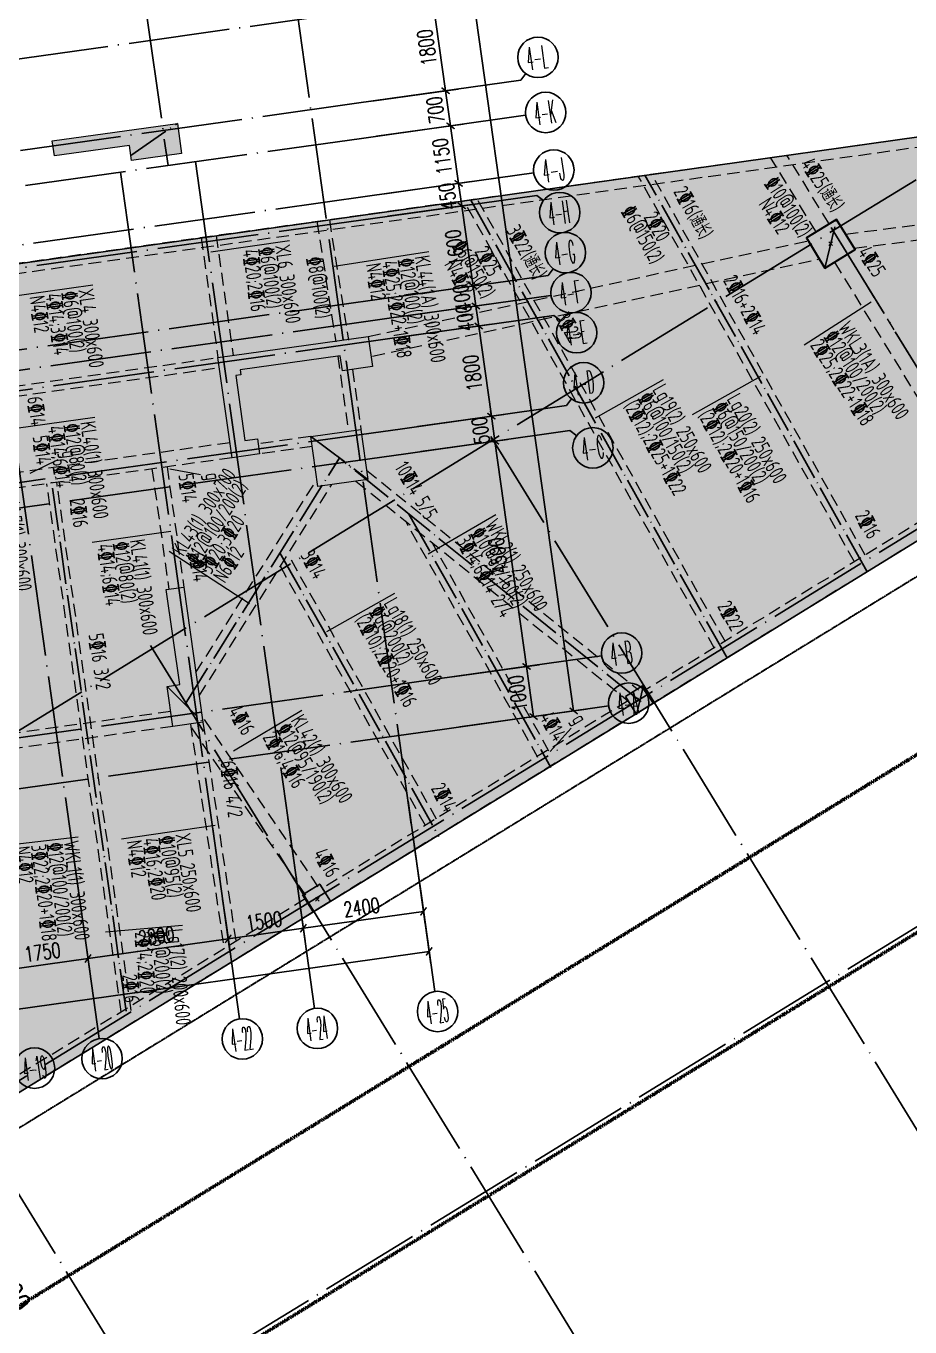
# Model space of a CAD drawing. Header units: millimetres. Extents: x 1089227 to 13101469, y 618865 to 10240562.
# Drawn here: x 3735382 to 3752863, y 4796179 to 4821915 of the extents above; entities that cross this region are included whole.
import ezdxf
from ezdxf.enums import TextEntityAlignment as Align

# ---------------------------------------------------------------- set-up
doc = ezdxf.new("R2010")
doc.units = ezdxf.units.MM
doc.header["$LTSCALE"] = 1000
doc.header["$PDMODE"] = 3
doc.header["$PDSIZE"] = 200
for name, pattern in [('A09-G-CTRL-用地红线+建筑退线_设计区$0$A02-G-MAIN-用地红线+退线_设计区$0$Redline1', [20, 10, -2, 2, -2, 2, -2]), ('A09-G-CTRL-用地红线+建筑退线_设计区$0$Controlline1', [12.8, 8, -1.6, 1.6, -1.6]), ('DOTE', [2.42, 2, -0.2, 0.02, -0.2]), ('GB_DASHDOT3', [1.0675, 0.84, -0.105, 0.0175, -0.105]), ('HIDDEN', [0.375, 0.25, -0.125])]:
    doc.linetypes.add(name, pattern=pattern)
doc.layers.get('0').update_dxf_attribs({"linetype": 'CONTINUOUS'})
doc.layers.get('Defpoints').update_dxf_attribs({"linetype": 'CONTINUOUS'})
for name, color, linetype, lineweight in [('A09-G-CTRL-用地红线+建筑退线_设计区$0$Z-REDL(用地红线)', 10, 'CONTINUOUS', 60), ('A09-G-CTRL-用地红线+建筑退线_设计区$0$Z-REDL-CTRL(建筑控制线)', 40, 'CONTINUOUS', 35), ('S-BEAM-DASH', 4, 'HIDDEN', 0), ('S-BEAM-SE-DASH', 3, 'HIDDEN', 0), ('S-COLU', 30, 'CONTINUOUS', 0), ('S-SLAB-HATCH', 73, 'CONTINUOUS', 0), ('S-WALL', 31, 'CONTINUOUS', 0), ('梁原位标注', 7, 'CONTINUOUS', 18), ('梁名称编号', 2, 'CONTINUOUS', 18), ('梁标注引线', 2, 'CONTINUOUS', 18), ('梁集中标注', 2, 'CONTINUOUS', 18)]:
    doc.layers.add(name, color=color, linetype=linetype, lineweight=lineweight)
for name, color, linetype in [('AXIS', 3, 'CONTINUOUS'), ('AXIS_TEXT', 7, 'CONTINUOUS'), ('C-H', 8, 'CONTINUOUS'), ('DOTE', 1, 'DOTE'), ('S-COLU-BEAM', 240, 'CONTINUOUS'), ('S-GRID-DE', 11, 'GB_DASHDOT3'), ('单形心', 4, 'CONTINUOUS'), ('辅助', 7, 'CONTINUOUS'), ('降板范围', 7, 'CONTINUOUS')]:
    doc.layers.add(name, color=color, linetype=linetype)
doc.styles.add('_TCH_AXIS', font='COMPLEX', dxfattribs={"bigfont": 'AllInOneBig.shx'})
doc.styles.add('_TCH_DIM_T3', font='SIMPLEX', dxfattribs={"width": 0.705882, "bigfont": 'AllInOneBig.shx'})
doc.styles.add('COMPLEX', font='COMPLEX', dxfattribs={"bigfont": 'AllInOneBig.shx'})
doc.styles.add('Style 1', font='yjkeng.shx', dxfattribs={"width": 0.7, "height": 300, "bigfont": 'yjkchn.shx'})
doc.dimstyles.new('_TCH_ARCH&&150', dxfattribs={"dimtxt": 446.25, "dimasz": 150, "dimexe": 375, "dimexo": 450, "dimgap": 189.375, "dimtad": 1, "dimdec": 0, "dimzin": 0, "dimdsep": 46, "dimtxsty": '_TCH_DIM_T3', "dimblk": 'ARCHTICK', "dimcen": 0.09, "dimclrt": 7, "dimazin": 2, "dimtfac": 1, "dimtdec": 0, "dimtix": 1, "dimtmove": 2, "dimatfit": 3, "dimfxl": 0, "dimtolj": 1, "dimtzin": 0, "dimarcsym": 0})
doc.dimstyles.new('_TCH_ARCH-100', dxfattribs={"dimscale": 100, "dimtxt": 2.975, "dimasz": 1, "dimexe": 2.5, "dimexo": 3, "dimgap": 1, "dimtad": 1, "dimdec": 0, "dimzin": 0, "dimdsep": 46, "dimtxsty": '_TCH_DIM_T3', "dimblk": 'ARCHTICK', "dimcen": 0.09, "dimclrt": 7, "dimazin": 2, "dimtfac": 1, "dimtdec": 0, "dimtix": 1, "dimtmove": 2, "dimatfit": 3, "dimfxl": 0, "dimtolj": 1, "dimtzin": 0, "dimarcsym": 0})

# ---------------------------------------------------------------- blocks, each defined once
blk = doc.blocks.new('0323最综用地红线')
at = {"layer": 'A09-G-CTRL-用地红线+建筑退线_设计区$0$Z-REDL(用地红线)', "color": 1, "linetype": 'A09-G-CTRL-用地红线+建筑退线_设计区$0$A02-G-MAIN-用地红线+退线_设计区$0$Redline1', "ltscale": 0.0005}
for points in [[(8229113, 3545554), (8225142, 3543308), (8218714, 3539520), (8216843, 3538379), (8196798, 3526063), (8183461, 3517876), (8169550, 3509328)], [(8227645, 3548171), (8223641, 3545906), (8217172, 3542094), (8215277, 3540938), (8195227, 3528619), (8181891, 3520433), (8167979, 3511884), (8158561, 3506101)]]:
    blk.add_lwpolyline(points, dxfattribs=at)
at = {"layer": 'A09-G-CTRL-用地红线+建筑退线_设计区$0$Z-REDL-CTRL(建筑控制线)', "linetype": 'A09-G-CTRL-用地红线+建筑退线_设计区$0$Controlline1', "ltscale": 0.0005, "flags": 128}
blk.add_lwpolyline([(8299567, 3686108), (8326626, 3675265), (8336400, 3687495), (8338983, 3690878), (8341712, 3688883), (8341724, 3688834), (8348492, 3681996), (8336495, 3657264), (8335815, 3655857), (8334921, 3653765), (8334408, 3652495), (8333554, 3650188), (8332762, 3647815), (8332296, 3646270), (8331866, 3644682), (8331460, 3643007), (8331063, 3641145), (8330737, 3639422), (8330293, 3636480), (8330017, 3634043), (8329761, 3630317), (8329732, 3627942), (8329763, 3625708), (8329928, 3622644), (8330113, 3620704), (8330325, 3618642), (8330653, 3615645), (8331572, 3606971), (8333151, 3600656), (8334420, 3595620), (8335099, 3592902), (8332162, 3588340), (8329462, 3587873), (8325135, 3587049), (8322510, 3586515), (8319525, 3585891), (8317926, 3585544), (8316578, 3585249), (8315535, 3585011), (8313300, 3584499), (8310791, 3583894), (8309251, 3583537), (8305740, 3582637), (8303918, 3582156), (8302104, 3581668), (8299703, 3581012), (8297227, 3580315), (8295056, 3579682), (8292998, 3579074), (8290643, 3578358), (8288572, 3577710), (8287591, 3577398), (8286161, 3576940), (8284503, 3576401), (8282624, 3575767), (8281086, 3575247), (8278146, 3574222), (8273894, 3572680), (8272471, 3572149), (8271089, 3571640), (8267888, 3570407), (8264331, 3569000), (8260702, 3567515), (8258549, 3566609), (8254947, 3565066), (8252185, 3563832), (8250834, 3563232), (8249176, 3562470), (8247994, 3561930), (8245505, 3560754), (8242980, 3559544), (8239801, 3558013), (8237959, 3557076), (8235838, 3555996), (8233384, 3554698), (8228450, 3552051), (8226178, 3550787), (8222141, 3548504), (8215629, 3544667), (8213710, 3543497), (8193657, 3531175), (8180322, 3522990), (8166408, 3514440), (8156991, 3508658), (8151138, 3505062), (8142685, 3507267), (8121171, 3545747), (8120724, 3546549), (8120233, 3547383), (8119272, 3548967), (8118108, 3550752), (8117067, 3552244), (8115806, 3553970), (8115672, 3554140), (8146431, 3575790), (8162146, 3587599), (8162295, 3588125), (8199863, 3615253), (8204215, 3618404), (8231584, 3638167), (8260590, 3655826), (8295376, 3680010)], close=True, dxfattribs=at)
blk = doc.blocks.new('_AXISO')
blk.add_circle((0, 0), 0.5)
at = {"layer": 'AXIS_TEXT', "style": 'COMPLEX', "width": 1.041667}
blk.add_attdef('A', text='', height=0.56, dxfattribs=at).set_placement((-0.25, -0.28), (0.25, -0.28), align=Align.FIT)
blk = doc.blocks.new('_ArchTick')
at = {"color": 0, "linetype": 'ByBlock', "const_width": 0.3}
blk.add_lwpolyline([(-0.71, -0.71), (0.71, 0.71)], dxfattribs=at)
blk = doc.blocks.new('*D28')
at = {"layer": 'AXIS', "color": 0, "lineweight": -2, "transparency": 16777216}
for p, q in [((0, -2314), (0, -5564)), ((31150, -2314), (31150, -5564)), ((0, -5314), (31150, -5314))]:
    blk.add_line(p, q, dxfattribs=at)
at = {"layer": 'Defpoints', "color": 0, "transparency": 16777216}
for p in [(0, -2014), (31150, -2014), (31150, -5314)]:
    blk.add_point(p, dxfattribs=at)
at = {"layer": 'AXIS', "color": 0, "linetype": 'ByBlock', "lineweight": -2, "transparency": 16777216, "xscale": 100, "yscale": 100, "zscale": 100, "rotation": 180}
blk.add_blockref('_ArchTick', (0, -5314), dxfattribs=at)
at = {"layer": 'AXIS', "color": 0, "linetype": 'ByBlock', "lineweight": -2, "transparency": 16777216, "xscale": 100, "yscale": 100, "zscale": 100}
blk.add_blockref('_ArchTick', (31150, -5314), dxfattribs=at)
at = {"layer": 'AXIS', "color": 7, "transparency": 16777216, "insert": (15575, -5065), "char_height": 297.5, "attachment_point": 5, "style": '_TCH_DIM_T3'}
blk.add_mtext('\\A1;31150', dxfattribs=at)
blk = doc.blocks.new('*D41')
at = {"layer": 'AXIS', "color": 0, "lineweight": -2, "transparency": 16777216}
for p, q in [((22700, -2314), (22700, -4764)), ((24450, -2314), (24450, -4764)), ((22700, -4514), (24450, -4514))]:
    blk.add_line(p, q, dxfattribs=at)
at = {"layer": 'Defpoints', "color": 0, "transparency": 16777216}
for p in [(22700, -2014), (24450, -2014), (24450, -4514)]:
    blk.add_point(p, dxfattribs=at)
at = {"layer": 'AXIS', "color": 0, "linetype": 'ByBlock', "lineweight": -2, "transparency": 16777216, "xscale": 100, "yscale": 100, "zscale": 100, "rotation": 180}
blk.add_blockref('_ArchTick', (22700, -4514), dxfattribs=at)
at = {"layer": 'AXIS', "color": 0, "linetype": 'ByBlock', "lineweight": -2, "transparency": 16777216, "xscale": 100, "yscale": 100, "zscale": 100}
blk.add_blockref('_ArchTick', (24450, -4514), dxfattribs=at)
at = {"layer": 'AXIS', "color": 7, "transparency": 16777216, "insert": (23575, -4265), "char_height": 297.5, "attachment_point": 5, "style": '_TCH_DIM_T3'}
blk.add_mtext('\\A1;1750', dxfattribs=at)
blk = doc.blocks.new('*D42')
at = {"layer": 'AXIS', "color": 0, "lineweight": -2, "transparency": 16777216}
for p, q in [((24450, -2314), (24450, -4764)), ((27250, -2314), (27250, -4764)), ((24450, -4514), (27250, -4514))]:
    blk.add_line(p, q, dxfattribs=at)
at = {"layer": 'Defpoints', "color": 0, "transparency": 16777216}
for p in [(24450, -2014), (27250, -2014), (27250, -4514)]:
    blk.add_point(p, dxfattribs=at)
at = {"layer": 'AXIS', "color": 0, "linetype": 'ByBlock', "lineweight": -2, "transparency": 16777216, "xscale": 100, "yscale": 100, "zscale": 100, "rotation": 180}
blk.add_blockref('_ArchTick', (24450, -4514), dxfattribs=at)
at = {"layer": 'AXIS', "color": 0, "linetype": 'ByBlock', "lineweight": -2, "transparency": 16777216, "xscale": 100, "yscale": 100, "zscale": 100}
blk.add_blockref('_ArchTick', (27250, -4514), dxfattribs=at)
at = {"layer": 'AXIS', "color": 7, "transparency": 16777216, "insert": (25850, -4265), "char_height": 297.5, "attachment_point": 5, "style": '_TCH_DIM_T3'}
blk.add_mtext('\\A1;2800', dxfattribs=at)
blk = doc.blocks.new('*D43')
at = {"layer": 'AXIS', "color": 0, "lineweight": -2, "transparency": 16777216}
for p, q in [((27250, -2314), (27250, -4764)), ((28750, -2314), (28750, -4764)), ((27250, -4514), (28750, -4514))]:
    blk.add_line(p, q, dxfattribs=at)
at = {"layer": 'Defpoints', "color": 0, "transparency": 16777216}
for p in [(27250, -2014), (28750, -2014), (28750, -4514)]:
    blk.add_point(p, dxfattribs=at)
at = {"layer": 'AXIS', "color": 0, "linetype": 'ByBlock', "lineweight": -2, "transparency": 16777216, "xscale": 100, "yscale": 100, "zscale": 100, "rotation": 180}
blk.add_blockref('_ArchTick', (27250, -4514), dxfattribs=at)
at = {"layer": 'AXIS', "color": 0, "linetype": 'ByBlock', "lineweight": -2, "transparency": 16777216, "xscale": 100, "yscale": 100, "zscale": 100}
blk.add_blockref('_ArchTick', (28750, -4514), dxfattribs=at)
at = {"layer": 'AXIS', "color": 7, "transparency": 16777216, "insert": (28000, -4265), "char_height": 297.5, "attachment_point": 5, "style": '_TCH_DIM_T3'}
blk.add_mtext('\\A1;1500', dxfattribs=at)
blk = doc.blocks.new('*D44')
at = {"layer": 'AXIS', "color": 0, "lineweight": -2, "transparency": 16777216}
for p, q in [((28750, -2314), (28750, -4764)), ((31150, -2314), (31150, -4764)), ((28750, -4514), (31150, -4514))]:
    blk.add_line(p, q, dxfattribs=at)
at = {"layer": 'Defpoints', "color": 0, "transparency": 16777216}
for p in [(28750, -2014), (31150, -2014), (31150, -4514)]:
    blk.add_point(p, dxfattribs=at)
at = {"layer": 'AXIS', "color": 0, "linetype": 'ByBlock', "lineweight": -2, "transparency": 16777216, "xscale": 100, "yscale": 100, "zscale": 100, "rotation": 180}
blk.add_blockref('_ArchTick', (28750, -4514), dxfattribs=at)
at = {"layer": 'AXIS', "color": 0, "linetype": 'ByBlock', "lineweight": -2, "transparency": 16777216, "xscale": 100, "yscale": 100, "zscale": 100}
blk.add_blockref('_ArchTick', (31150, -4514), dxfattribs=at)
at = {"layer": 'AXIS', "color": 7, "transparency": 16777216, "insert": (29950, -4265), "char_height": 297.5, "attachment_point": 5, "style": '_TCH_DIM_T3'}
blk.add_mtext('\\A1;2400', dxfattribs=at)
blk = doc.blocks.new('*D69')
at = {"layer": 'AXIS', "color": 0, "lineweight": -2, "transparency": 16777216}
for p, q in [((32366, 35500), (34892, 35500)), ((34642, -1000), (34642, 35500)), ((32366, -1000), (34892, -1000))]:
    blk.add_line(p, q, dxfattribs=at)
at = {"layer": 'Defpoints', "color": 0, "transparency": 16777216}
for p in [(32066, 35500), (34642, 35500), (32066, -1000)]:
    blk.add_point(p, dxfattribs=at)
at = {"layer": 'AXIS', "color": 0, "linetype": 'ByBlock', "lineweight": -2, "transparency": 16777216, "xscale": 100, "yscale": 100, "zscale": 100}
for p, rotation in [((34642, 35500), 90), ((34642, -1000), 270)]:
    blk.add_blockref('_ArchTick', p, dxfattribs=dict(at, rotation=rotation))
at = {"layer": 'AXIS', "color": 7, "transparency": 16777216, "insert": (34393, 17250), "char_height": 297.5, "attachment_point": 5, "rotation": 90, "style": '_TCH_DIM_T3'}
blk.add_mtext('\\A1;36500', dxfattribs=at)
blk = doc.blocks.new('*D70')
at = {"layer": 'AXIS', "color": 0, "lineweight": -2, "transparency": 16777216}
for p, q in [((32366, 0), (34092, 0)), ((33842, -1000), (33842, 0)), ((32366, -1000), (34092, -1000))]:
    blk.add_line(p, q, dxfattribs=at)
at = {"layer": 'Defpoints', "color": 0, "transparency": 16777216}
for p in [(32066, 0), (33842, 0), (32066, -1000)]:
    blk.add_point(p, dxfattribs=at)
at = {"layer": 'AXIS', "color": 0, "linetype": 'ByBlock', "lineweight": -2, "transparency": 16777216, "xscale": 100, "yscale": 100, "zscale": 100}
for p, rotation in [((33842, 0), 90), ((33842, -1000), 270)]:
    blk.add_blockref('_ArchTick', p, dxfattribs=dict(at, rotation=rotation))
at = {"layer": 'AXIS', "color": 7, "transparency": 16777216, "insert": (33593, -500), "char_height": 297.5, "attachment_point": 5, "rotation": 90, "style": '_TCH_DIM_T3'}
blk.add_mtext('\\A1;1000', dxfattribs=at)
blk = doc.blocks.new('*D71')
at = {"layer": 'AXIS', "color": 0, "lineweight": -2, "transparency": 16777216}
for p, q in [((32366, 4500), (34092, 4500)), ((33842, 0), (33842, 4500)), ((32366, 0), (34092, 0))]:
    blk.add_line(p, q, dxfattribs=at)
at = {"layer": 'Defpoints', "color": 0, "transparency": 16777216}
for p in [(32066, 4500), (33842, 4500), (32066, 0)]:
    blk.add_point(p, dxfattribs=at)
at = {"layer": 'AXIS', "color": 0, "linetype": 'ByBlock', "lineweight": -2, "transparency": 16777216, "xscale": 100, "yscale": 100, "zscale": 100}
for p, rotation in [((33842, 4500), 90), ((33842, 0), 270)]:
    blk.add_blockref('_ArchTick', p, dxfattribs=dict(at, rotation=rotation))
at = {"layer": 'AXIS', "color": 7, "transparency": 16777216, "insert": (33593, 2250), "char_height": 297.5, "attachment_point": 5, "rotation": 90, "style": '_TCH_DIM_T3'}
blk.add_mtext('\\A1;4500', dxfattribs=at)
blk = doc.blocks.new('*D72')
at = {"layer": 'AXIS', "color": 0, "lineweight": -2, "transparency": 16777216}
for p, q in [((32366, 5000), (34092, 5000)), ((33842, 5000), (33842, 5100)), ((33842, 4500), (33842, 5000)), ((32366, 4500), (34092, 4500)), ((33842, 4500), (33842, 4400))]:
    blk.add_line(p, q, dxfattribs=at)
at = {"layer": 'Defpoints', "color": 0, "transparency": 16777216}
for p in [(32066, 5000), (33842, 5000), (32066, 4500)]:
    blk.add_point(p, dxfattribs=at)
at = {"layer": 'AXIS', "color": 0, "linetype": 'ByBlock', "lineweight": -2, "transparency": 16777216, "xscale": 100, "yscale": 100, "zscale": 100}
for p, rotation in [((33842, 5000), 270), ((33842, 4500), 90)]:
    blk.add_blockref('_ArchTick', p, dxfattribs=dict(at, rotation=rotation))
at = {"layer": 'AXIS', "color": 7, "transparency": 16777216, "insert": (33593, 4750), "char_height": 297.5, "attachment_point": 5, "rotation": 90, "style": '_TCH_DIM_T3'}
blk.add_mtext('\\A1;500', dxfattribs=at)
blk = doc.blocks.new('*D73')
at = {"layer": 'AXIS', "color": 0, "lineweight": -2, "transparency": 16777216}
for p, q in [((32366, 6800), (34092, 6800)), ((33842, 5000), (33842, 6800)), ((32366, 5000), (34092, 5000))]:
    blk.add_line(p, q, dxfattribs=at)
at = {"layer": 'Defpoints', "color": 0, "transparency": 16777216}
for p in [(32066, 6800), (33842, 6800), (32066, 5000)]:
    blk.add_point(p, dxfattribs=at)
at = {"layer": 'AXIS', "color": 0, "linetype": 'ByBlock', "lineweight": -2, "transparency": 16777216, "xscale": 100, "yscale": 100, "zscale": 100}
for p, rotation in [((33842, 6800), 90), ((33842, 5000), 270)]:
    blk.add_blockref('_ArchTick', p, dxfattribs=dict(at, rotation=rotation))
at = {"layer": 'AXIS', "color": 7, "transparency": 16777216, "insert": (33593, 5900), "char_height": 297.5, "attachment_point": 5, "rotation": 90, "style": '_TCH_DIM_T3'}
blk.add_mtext('\\A1;1800', dxfattribs=at)
blk = doc.blocks.new('*D74')
at = {"layer": 'AXIS', "color": 0, "lineweight": -2, "transparency": 16777216}
for p, q in [((33842, 7200), (33842, 7300)), ((32366, 7200), (34092, 7200)), ((33842, 6800), (33842, 7200)), ((32366, 6800), (34092, 6800)), ((33842, 6800), (33842, 6700))]:
    blk.add_line(p, q, dxfattribs=at)
at = {"layer": 'Defpoints', "color": 0, "transparency": 16777216}
for p in [(32066, 7200), (33842, 7200), (32066, 6800)]:
    blk.add_point(p, dxfattribs=at)
at = {"layer": 'AXIS', "color": 0, "linetype": 'ByBlock', "lineweight": -2, "transparency": 16777216, "xscale": 100, "yscale": 100, "zscale": 100}
for p, rotation in [((33842, 7200), 270), ((33842, 6800), 90)]:
    blk.add_blockref('_ArchTick', p, dxfattribs=dict(at, rotation=rotation))
at = {"layer": 'AXIS', "color": 7, "transparency": 16777216, "insert": (33593, 7000), "char_height": 297.5, "attachment_point": 5, "rotation": 90, "style": '_TCH_DIM_T3'}
blk.add_mtext('\\A1;400', dxfattribs=at)
blk = doc.blocks.new('*D75')
at = {"layer": 'AXIS', "color": 0, "lineweight": -2, "transparency": 16777216}
for p, q in [((32366, 7600), (34092, 7600)), ((33842, 7600), (33842, 7700)), ((33842, 7200), (33842, 7600)), ((32366, 7200), (34092, 7200)), ((33842, 7200), (33842, 7100))]:
    blk.add_line(p, q, dxfattribs=at)
at = {"layer": 'Defpoints', "color": 0, "transparency": 16777216}
for p in [(32066, 7600), (33842, 7600), (32066, 7200)]:
    blk.add_point(p, dxfattribs=at)
at = {"layer": 'AXIS', "color": 0, "linetype": 'ByBlock', "lineweight": -2, "transparency": 16777216, "xscale": 100, "yscale": 100, "zscale": 100}
for p, rotation in [((33842, 7600), 270), ((33842, 7200), 90)]:
    blk.add_blockref('_ArchTick', p, dxfattribs=dict(at, rotation=rotation))
at = {"layer": 'AXIS', "color": 7, "transparency": 16777216, "insert": (33593, 7400), "char_height": 297.5, "attachment_point": 5, "rotation": 90, "style": '_TCH_DIM_T3'}
blk.add_mtext('\\A1;400', dxfattribs=at)
blk = doc.blocks.new('*D76')
at = {"layer": 'AXIS', "color": 0, "lineweight": -2, "transparency": 16777216}
for p, q in [((32366, 9200), (34092, 9200)), ((33842, 7600), (33842, 9200)), ((32366, 7600), (34092, 7600))]:
    blk.add_line(p, q, dxfattribs=at)
at = {"layer": 'Defpoints', "color": 0, "transparency": 16777216}
for p in [(32066, 9200), (33842, 9200), (32066, 7600)]:
    blk.add_point(p, dxfattribs=at)
at = {"layer": 'AXIS', "color": 0, "linetype": 'ByBlock', "lineweight": -2, "transparency": 16777216, "xscale": 100, "yscale": 100, "zscale": 100}
for p, rotation in [((33842, 9200), 90), ((33842, 7600), 270)]:
    blk.add_blockref('_ArchTick', p, dxfattribs=dict(at, rotation=rotation))
at = {"layer": 'AXIS', "color": 7, "transparency": 16777216, "insert": (33593, 8400), "char_height": 297.5, "attachment_point": 5, "rotation": 90, "style": '_TCH_DIM_T3'}
blk.add_mtext('\\A1;1600', dxfattribs=at)
blk = doc.blocks.new('*D77')
at = {"layer": 'AXIS', "color": 0, "lineweight": -2, "transparency": 16777216}
for p, q in [((32366, 9650), (34092, 9650)), ((33842, 9650), (33842, 9750)), ((33842, 9200), (33842, 9650)), ((32366, 9200), (34092, 9200)), ((33842, 9200), (33842, 9100))]:
    blk.add_line(p, q, dxfattribs=at)
at = {"layer": 'Defpoints', "color": 0, "transparency": 16777216}
for p in [(32066, 9650), (33842, 9650), (32066, 9200)]:
    blk.add_point(p, dxfattribs=at)
at = {"layer": 'AXIS', "color": 0, "linetype": 'ByBlock', "lineweight": -2, "transparency": 16777216, "xscale": 100, "yscale": 100, "zscale": 100}
for p, rotation in [((33842, 9650), 270), ((33842, 9200), 90)]:
    blk.add_blockref('_ArchTick', p, dxfattribs=dict(at, rotation=rotation))
at = {"layer": 'AXIS', "color": 7, "transparency": 16777216, "insert": (33593, 9425), "char_height": 297.5, "attachment_point": 5, "rotation": 90, "style": '_TCH_DIM_T3'}
blk.add_mtext('\\A1;450', dxfattribs=at)
blk = doc.blocks.new('*D78')
at = {"layer": 'AXIS', "color": 0, "lineweight": -2, "transparency": 16777216}
for p, q in [((32366, 10800), (34092, 10800)), ((33842, 9650), (33842, 10800)), ((32366, 9650), (34092, 9650))]:
    blk.add_line(p, q, dxfattribs=at)
at = {"layer": 'Defpoints', "color": 0, "transparency": 16777216}
for p in [(32066, 10800), (33842, 10800), (32066, 9650)]:
    blk.add_point(p, dxfattribs=at)
at = {"layer": 'AXIS', "color": 0, "linetype": 'ByBlock', "lineweight": -2, "transparency": 16777216, "xscale": 100, "yscale": 100, "zscale": 100}
for p, rotation in [((33842, 10800), 90), ((33842, 9650), 270)]:
    blk.add_blockref('_ArchTick', p, dxfattribs=dict(at, rotation=rotation))
at = {"layer": 'AXIS', "color": 7, "transparency": 16777216, "insert": (33593, 10225), "char_height": 297.5, "attachment_point": 5, "rotation": 90, "style": '_TCH_DIM_T3'}
blk.add_mtext('\\A1;1150', dxfattribs=at)
blk = doc.blocks.new('*D79')
at = {"layer": 'AXIS', "color": 0, "lineweight": -2, "transparency": 16777216}
for p, q in [((33842, 11500), (33842, 11600)), ((32366, 11500), (34092, 11500)), ((33842, 10800), (33842, 11500)), ((32366, 10800), (34092, 10800)), ((33842, 10800), (33842, 10700))]:
    blk.add_line(p, q, dxfattribs=at)
at = {"layer": 'Defpoints', "color": 0, "transparency": 16777216}
for p in [(32066, 11500), (33842, 11500), (32066, 10800)]:
    blk.add_point(p, dxfattribs=at)
at = {"layer": 'AXIS', "color": 0, "linetype": 'ByBlock', "lineweight": -2, "transparency": 16777216, "xscale": 100, "yscale": 100, "zscale": 100}
for p, rotation in [((33842, 11500), 270), ((33842, 10800), 90)]:
    blk.add_blockref('_ArchTick', p, dxfattribs=dict(at, rotation=rotation))
at = {"layer": 'AXIS', "color": 7, "transparency": 16777216, "insert": (33593, 11150), "char_height": 297.5, "attachment_point": 5, "rotation": 90, "style": '_TCH_DIM_T3'}
blk.add_mtext('\\A1;700', dxfattribs=at)
blk = doc.blocks.new('*D80')
at = {"layer": 'AXIS', "color": 0, "lineweight": -2, "transparency": 16777216}
for p, q in [((32366, 13300), (34092, 13300)), ((33842, 11500), (33842, 13300)), ((32366, 11500), (34092, 11500))]:
    blk.add_line(p, q, dxfattribs=at)
at = {"layer": 'Defpoints', "color": 0, "transparency": 16777216}
for p in [(32066, 13300), (33842, 13300), (32066, 11500)]:
    blk.add_point(p, dxfattribs=at)
at = {"layer": 'AXIS', "color": 0, "linetype": 'ByBlock', "lineweight": -2, "transparency": 16777216, "xscale": 100, "yscale": 100, "zscale": 100}
for p, rotation in [((33842, 13300), 90), ((33842, 11500), 270)]:
    blk.add_blockref('_ArchTick', p, dxfattribs=dict(at, rotation=rotation))
at = {"layer": 'AXIS', "color": 7, "transparency": 16777216, "insert": (33593, 12400), "char_height": 297.5, "attachment_point": 5, "rotation": 90, "style": '_TCH_DIM_T3'}
blk.add_mtext('\\A1;1800', dxfattribs=at)
blk = doc.blocks.new('*D450')
at = {"layer": 'AXIS', "color": 0, "lineweight": -2, "transparency": 16777216}
for p, q in [((-173409, -19984), (-175525, -21284)), ((-175206, -21087), (-165000, -37704)), ((-163203, -36600), (-165320, -37900))]:
    blk.add_line(p, q, dxfattribs=at)
at = {"layer": 'Defpoints', "color": 0, "transparency": 16777216}
for p in [(-173025, -19748), (-162820, -36364), (-165000, -37704)]:
    blk.add_point(p, dxfattribs=at)
at = {"layer": 'AXIS', "color": 0, "lineweight": -2, "transparency": 16777216, "xscale": 150, "yscale": 150, "zscale": 150}
for p, rotation in [((-175206, -21087), 121.5582110074274), ((-165000, -37704), 301.5582110074274)]:
    blk.add_blockref('_ArchTick', p, dxfattribs=dict(at, rotation=rotation))
at = {"layer": 'AXIS', "color": 7, "transparency": 16777216, "insert": (-169751, -29180), "char_height": 446.2, "attachment_point": 5, "rotation": 301.5582, "style": '_TCH_DIM_T3'}
blk.add_mtext('\\A1;19500', dxfattribs=at)
blk = doc.blocks.new('*D452')
at = {"layer": 'AXIS', "color": 0, "lineweight": -2, "transparency": 16777216}
for p, q in [((-170321, -25011), (-171574, -25781)), ((-171255, -25585), (-167748, -31294)), ((-166814, -30720), (-168068, -31490))]:
    blk.add_line(p, q, dxfattribs=at)
at = {"layer": 'Defpoints', "color": 0, "transparency": 16777216}
for p in [(-169937, -24776), (-166431, -30485), (-167748, -31294)]:
    blk.add_point(p, dxfattribs=at)
at = {"layer": 'AXIS', "color": 0, "lineweight": -2, "transparency": 16777216, "xscale": 150, "yscale": 150, "zscale": 150}
for p, rotation in [((-171255, -25585), 121.5582110074262), ((-167748, -31294), 301.5582110074262)]:
    blk.add_blockref('_ArchTick', p, dxfattribs=dict(at, rotation=rotation))
at = {"layer": 'AXIS', "color": 7, "transparency": 16777216, "insert": (-169150, -28223), "char_height": 446.2, "attachment_point": 5, "rotation": 301.5582, "style": '_TCH_DIM_T3'}
blk.add_mtext('\\A1;6700', dxfattribs=at)
blk = doc.blocks.new('QZ-TL-0808')
at = {"layer": 'C-H'}
for points in [[(-128342, -101334), (-125866, -100986), (-125783, -101580), (-126773, -101719), (-126815, -101422), (-128300, -101631)], [(-124283, -107226), (-124241, -107523), (-124786, -107600), (-125064, -105619), (-122093, -105202), (-122010, -105796), (-122604, -105880), (-122646, -105582), (-124626, -105861), (-124612, -105960), (-124711, -105974), (-124530, -107261)], [(-123229, -107179), (-122239, -107040), (-122100, -108030), (-123090, -108169)], [(-125957, -112915), (-126069, -112123), (-125821, -112088), (-126086, -110206), (-125739, -110158), (-125363, -112831)]]:
    blk.add_hatch(color=256, dxfattribs=at).paths.add_polyline_path(points)
at = {"layer": 'S-WALL'}
for points in [[(-128342, -101334), (-125866, -100986), (-125783, -101580), (-126773, -101719), (-126815, -101422), (-128300, -101631), (-128342, -101334)], [(-124283, -107226), (-124241, -107523), (-124786, -107600), (-125064, -105619), (-122093, -105202), (-122010, -105796), (-122604, -105880), (-122646, -105582), (-124626, -105861), (-124612, -105960), (-124711, -105974), (-124530, -107261), (-124283, -107226)], [(-125957, -112915), (-126069, -112123), (-125821, -112088), (-126086, -110206), (-125739, -110158), (-125363, -112831), (-125957, -112915), (-126069, -112123)]]:
    blk.add_lwpolyline(points, dxfattribs=at)
blk.add_lwpolyline([(-123229, -107179), (-122239, -107040), (-122100, -108030), (-123090, -108169)], close=True, dxfattribs=at)
blk = doc.blocks.new('BANWANG_XINGXIN')
at = {"color": 0}
for points in [[(0.71, 0.71), (-0.71, -0.71)], [(-0.71, 0.71), (0.71, -0.71)]]:
    blk.add_lwpolyline(points, dxfattribs=at)
blk = doc.blocks.new('1F柱网-0808')
at = {"layer": 'S-COLU', "lineweight": 35}
blk.add_lwpolyline([(31819, 44609), (32415, 44975), (32049, 45571), (31452, 45205)], close=True, dxfattribs=at)
at = {"layer": 'S-COLU-BEAM'}
for points in [[(27873, 36134), (28214, 36344), (28423, 36003), (28083, 35793)], [(21489, 32213), (21830, 32423), (22040, 32082), (21699, 31873)]]:
    blk.add_lwpolyline(points, close=True, dxfattribs=at)
blk.add_blockref('QZ-TL-0808', (144880, 148457))
at = {"layer": '单形心', "xscale": 50, "yscale": 50, "zscale": 50}
for p in [(31934, 45090), (28148, 36069), (21782, 32119)]:
    blk.add_blockref('BANWANG_XINGXIN', p, dxfattribs=at)
blk = doc.blocks.new('2FJGBZ')
at = {"layer": 'S-SLAB-HATCH'}
h = blk.add_hatch(dxfattribs=at)
h.set_pattern_fill('GRASS', color=256, scale=150, angle=8)
h.set_pattern_definition([(98.0000004, (-5457252.86, 1932872.46), (-338.085388, 254.76561), [79.374198, -519.303045]), (53, (-5457252.86, 1932872.46), (-338.08562, 254.765784), [79.374198, -343.954845]), (143, (-5457252.86, 1932872.46), (-254.765784, -338.08562), [79.374198, -343.954845])])
h.paths.add_polyline_path([(15281, 27932), (15106, 27833), (14089, 29483), (14429, 29693), (14220, 30033), (14048, 29928), (12238, 32885), (11986, 34618), (14806, 35014), (14841, 34766), (15435, 34850), (15296, 35840), (15049, 35805), (14784, 37687), (14735, 37680), (14568, 38869), (14054, 42532), (15292, 42707), (15389, 42014), (15786, 42070), (15647, 43059), (14013, 42830), (13886, 43721), (13985, 43736), (13891, 44416), (37277, 47715), (40077, 43161), (34920, 39994), (28083, 35793), (15579, 28114)])
at = {"layer": 'S-BEAM-DASH'}
for p, q in [((13888, 44428), (37248, 47710)), ((13916, 44230), (37082, 47484)), ((31902, 45481), (31066, 46842)), ((31646, 45324), (30742, 46796)), ((32228, 45280), (37953, 46029)), ((22018, 45570), (22394, 43185)), ((32400, 45000), (38022, 45735)), ((21770, 45535), (22147, 43146)), ((19483, 45214), (19816, 42837)), ((19780, 45255), (20114, 42879)), ((22787, 43254), (31487, 45149)), ((22873, 42863), (31708, 44788)), ((34757, 40833), (32268, 44885)), ((34501, 40676), (32012, 44728)), ((15757, 42267), (19817, 42837)), ((22186, 42866), (22395, 41382)), ((15785, 42069), (19845, 42639)), ((22475, 42605), (22642, 41417)), ((21652, 41278), (20563, 41125)), ((20054, 41154), (14359, 40354)), ((21680, 41080), (20591, 40927)), ((20095, 40857), (9054, 39305)), ((18808, 40676), (19142, 38299)), ((18511, 40634), (18845, 38258)), ((19380, 36605), (21773, 40426)), ((22755, 40610), (28131, 36265)), ((17900, 29892), (16431, 40342)), ((18098, 29920), (16629, 40370)), ((19446, 36146), (22065, 40327)), ((22544, 40394), (27930, 36042)), ((34763, 40250), (28266, 36259)), ((34920, 39994), (28423, 36003)), ((27926, 36049), (21883, 32338)), ((18882, 35839), (15267, 35331)), ((28083, 35793), (22040, 32083)), ((18924, 35542), (15309, 35034)), ((21550, 32203), (19249, 35589)), ((19271, 35589), (19927, 31209)), ((21798, 32371), (19499, 35755)), ((19518, 35626), (20174, 31246)), ((21542, 32128), (15763, 28580)), ((21699, 31873), (15920, 28324))]:
    blk.add_line(p, q, dxfattribs=at)
at = {"layer": 'S-BEAM-SE-DASH'}
for p, q in [((32403, 38794), (28128, 46429)), ((32615, 38926), (28393, 46466)), ((29637, 37081), (24675, 45944)), ((29850, 37213), (24940, 45981)), ((26143, 34929), (23528, 39600)), ((26361, 35051), (24051, 39177)), ((21043, 38715), (23927, 33564)), ((21261, 38837), (24146, 33686))]:
    blk.add_line(p, q, dxfattribs=at)
at = {"layer": 'S-GRID-DE'}
for p, q in [((32656, 38598), (28260, 46448)), ((29890, 36885), (24808, 45962)), ((31819, 44609), (32049, 45571)), ((23592, 39740), (26399, 34728)), ((21041, 38975), (24183, 33363))]:
    blk.add_line(p, q, dxfattribs=at)
for points in [[(18094, 46837), (19015, 47471)], [(21652, 41278), (22781, 40427)], [(19165, 35980), (22217, 40852)], [(28161, 36048), (22217, 40852)], [(17999, 29906), (16516, 40455)], [(18812, 36334), (19518, 35626)], [(28095, 35773), (28226, 36323)]]:
    blk.add_lwpolyline(points, dxfattribs=at)
at = {"layer": '降板范围'}
for points in [[(13891, 44416), (37277, 47715)], [(34920, 39994), (28083, 35793), (15579, 28114)]]:
    blk.add_lwpolyline(points, dxfattribs=at)
blk.add_blockref('1F柱网-0808', (0, 0))
blk = doc.blocks.new('52+', base_point=(0, -1000))
at = {"layer": 'AXIS'}
for p, q in [((35342, 11500), (35459.2, 11617.2)), ((32065.5, 11500), (35342, 11500)), ((32065.5, 10800), (35342, 10800)), ((32065.5, 9650), (35342, 9650)), ((35342, 9650), (35342, 9650)), ((32065.5, 9200), (35342, 9200)), ((35342, 9200), (35459.2, 9082.8)), ((32065.5, 7600), (35342, 7600)), ((35342, 7600), (35459.2, 7717.2)), ((32065.5, 7200), (35342, 7200)), ((32065.5, 6800), (35342, 6800)), ((35342, 6800), (35459.2, 6682.8)), ((32065.5, 5000), (35342, 5000)), ((35342, 5000), (35459.2, 5117.2)), ((32065.5, 4500), (35342, 4500)), ((35342, 4500), (35459.2, 4382.8)), ((32065.5, 0), (35342, 0)), ((32065.5, -1000), (35342, -1000)), ((24450, -4203.8), (24450, -6114.2)), ((27250, -4203.8), (27250, -6114.2)), ((28750, -4203.8), (28750, -6114.2)), ((31150, -4203.8), (31150, -6114.2))]:
    blk.add_line(p, q, dxfattribs=at)
at = {"layer": 'DOTE', "color": 14}
for p, q in [((28200, 40365.9), (28200, 10800)), ((31150, 40365.9), (31150, -4203.8)), ((-1268, 13300), (32065.5, 13300)), ((-1268, 11500), (32065.5, 11500)), ((-1268, 10800), (32065.5, 10800)), ((24450, 10800), (24450, -4203.8)), ((27250, 10800), (27250, -4203.8)), ((28750, 10800), (28750, -4203.8)), ((-1268, 9650), (32065.5, 9650)), ((-1268, 9200), (32065.5, 9200)), ((-1268, 7600), (32065.5, 7600)), ((-1268, 7200), (32065.5, 7200)), ((-1268, 6800), (32065.5, 6800)), ((-1268, 5000), (32065.5, 5000)), ((-1268, 4500), (32065.5, 4500)), ((-1268, 0), (32065.5, 0)), ((-1268, -1000), (32065.5, -1000))]:
    blk.add_line(p, q, dxfattribs=at)
at = {"layer": 'AXIS'}
ref = blk.add_blockref('_AXISO', (35742, 11900), dxfattribs=dict(at, xscale=800, yscale=800, zscale=800))
ref.add_attrib('A', '4-L', (35515.8, 11673.7), dxfattribs={"color": 7, "height": 452.55, "style": '_TCH_AXIS', "width": 0.33871})
ref = blk.add_blockref('_AXISO', (35742, 10800), dxfattribs=dict(at, xscale=800, yscale=800, zscale=800))
ref.add_attrib('A', '4-K', (35515.8, 10573.7), dxfattribs={"color": 7, "height": 452.55, "style": '_TCH_AXIS', "width": 0.318182})
ref = blk.add_blockref('_AXISO', (35742, 9650), dxfattribs=dict(at, xscale=800, yscale=800, zscale=800))
ref.add_attrib('A', '4-J', (35515.8, 9423.7), dxfattribs={"color": 7, "height": 452.55, "style": '_TCH_AXIS', "width": 0.362069})
ref = blk.add_blockref('_AXISO', (35742, 8800), dxfattribs=dict(at, xscale=800, yscale=800, zscale=800))
ref.add_attrib('A', '4-H', (35515.8, 8573.7), dxfattribs={"color": 7, "height": 452.55, "style": '_TCH_AXIS', "width": 0.313433})
ref = blk.add_blockref('_AXISO', (35742, 8000), dxfattribs=dict(at, xscale=800, yscale=800, zscale=800))
ref.add_attrib('A', '4-G', (35515.8, 7773.7), dxfattribs={"color": 7, "height": 452.55, "style": '_TCH_AXIS', "width": 0.323077})
ref = blk.add_blockref('_AXISO', (35742, 7200), dxfattribs=dict(at, xscale=800, yscale=800, zscale=800))
ref.add_attrib('A', '4-F', (35515.8, 6973.7), dxfattribs={"color": 7, "height": 452.55, "style": '_TCH_AXIS', "width": 0.333333})
ref = blk.add_blockref('_AXISO', (35742, 6400), dxfattribs=dict(at, xscale=800, yscale=800, zscale=800))
ref.add_attrib('A', '4-E', (35515.8, 6173.7), dxfattribs={"color": 7, "height": 452.55, "style": '_TCH_AXIS', "width": 0.333333})
ref = blk.add_blockref('_AXISO', (35742, 5400), dxfattribs=dict(at, xscale=800, yscale=800, zscale=800))
ref.add_attrib('A', '4-D', (35515.8, 5173.7), dxfattribs={"color": 7, "height": 452.55, "style": '_TCH_AXIS', "width": 0.328125})
ref = blk.add_blockref('_AXISO', (35742, 4100), dxfattribs=dict(at, xscale=800, yscale=800, zscale=800))
ref.add_attrib('A', '4-C', (35515.8, 3873.7), dxfattribs={"color": 7, "height": 452.55, "style": '_TCH_AXIS', "width": 0.33871})
ref = blk.add_blockref('_AXISO', (35742, 0), dxfattribs=dict(at, xscale=800, yscale=800, zscale=800))
ref.add_attrib('A', '4-B', (35515.8, -226.3), dxfattribs={"color": 7, "height": 452.55, "style": '_TCH_AXIS', "width": 0.328125})
ref = blk.add_blockref('_AXISO', (35742, -1000), dxfattribs=dict(at, xscale=800, yscale=800, zscale=800))
ref.add_attrib('A', '4-A', (35515.8, -1226.3), dxfattribs={"color": 7, "height": 452.55, "style": '_TCH_AXIS', "width": 0.323077})
ref = blk.add_blockref('_AXISO', (23100, -6514.2), dxfattribs=dict(at, xscale=800, yscale=800, zscale=800))
ref.add_attrib('A', '4-19', (22873.7, -6740.4), dxfattribs={"color": 7, "height": 452.55, "style": '_TCH_AXIS', "width": 0.276316})
ref = blk.add_blockref('_AXISO', (24450, -6514.2), dxfattribs=dict(at, xscale=800, yscale=800, zscale=800))
ref.add_attrib('A', '4-20', (24223.7, -6740.4), dxfattribs={"color": 7, "height": 452.55, "style": '_TCH_AXIS', "width": 0.259259})
ref = blk.add_blockref('_AXISO', (27250, -6514.2), dxfattribs=dict(at, xscale=800, yscale=800, zscale=800))
ref.add_attrib('A', '4-22', (27023.7, -6740.4), dxfattribs={"color": 7, "height": 452.55, "style": '_TCH_AXIS', "width": 0.259259})
ref = blk.add_blockref('_AXISO', (28750, -6514.2), dxfattribs=dict(at, xscale=800, yscale=800, zscale=800))
ref.add_attrib('A', '4-24', (28523.7, -6740.4), dxfattribs={"color": 7, "height": 452.55, "style": '_TCH_AXIS', "width": 0.253012})
ref = blk.add_blockref('_AXISO', (31150, -6514.2), dxfattribs=dict(at, xscale=800, yscale=800, zscale=800))
ref.add_attrib('A', '4-25', (30923.7, -6740.4), dxfattribs={"color": 7, "height": 452.55, "style": '_TCH_AXIS', "width": 0.259259})
for p1, p2, distance, picture, middle in [((32065.5, -1000), (32065.5, 35500), -2576.5, '*D69', (34393.3, 17250)), ((32065.5, 11500), (32065.5, 13300), -1776.5, '*D80', (33593.3, 12400)), ((32065.5, 10800), (32065.5, 11500), -1776.5, '*D79', (33593.3, 11150)), ((32065.5, 9650), (32065.5, 10800), -1776.5, '*D78', (33593.3, 10225)), ((32065.5, 9200), (32065.5, 9650), -1776.5, '*D77', (33593.3, 9425)), ((32065.5, 7600), (32065.5, 9200), -1776.5, '*D76', (33593.3, 8400)), ((32065.5, 7200), (32065.5, 7600), -1776.5, '*D75', (33593.3, 7400)), ((32065.5, 6800), (32065.5, 7200), -1776.5, '*D74', (33593.3, 7000)), ((32065.5, 5000), (32065.5, 6800), -1776.5, '*D73', (33593.3, 5900)), ((32065.5, 4500), (32065.5, 5000), -1776.5, '*D72', (33593.3, 4750)), ((32065.5, 0), (32065.5, 4500), -1776.5, '*D71', (33593.3, 2250)), ((32065.5, -1000), (32065.5, 0), -1776.5, '*D70', (33593.3, -500)), ((0, -2013.9), (31150, -2013.9), -3300, '*D28', (15575, -5065.1)), ((22700, -2013.9), (24450, -2013.9), -2500, '*D41', (23575, -4265.1)), ((24450, -2013.9), (27250, -2013.9), -2500, '*D42', (25850, -4265.1)), ((27250, -2013.9), (28750, -2013.9), -2500, '*D43', (28000, -4265.1)), ((28750, -2013.9), (31150, -2013.9), -2500, '*D44', (29950, -4265.1))]:
    dim = blk.add_aligned_dim(p1=p1, p2=p2, distance=distance, dimstyle='_TCH_ARCH-100', dxfattribs=at)
    dim.commit()
    dim.dimension.update_dxf_attribs({"geometry": picture, "text_midpoint": middle})
blk = doc.blocks.new('塔楼轴网260428')
at = {"layer": '辅助', "rotation": 8.00000038206086}
blk.add_blockref('52+', (-192268.4, -21666.4), dxfattribs=at)
blk = doc.blocks.new('裙房轴网260428')
at = {"layer": 'DOTE', "color": 16, "linetype": 'DOTE'}
for p, q in [((-187949.8, -28914.8), (-108051.9, 20158.4)), ((-176669, -28910.2), (-104964, 15130.9)), ((-173162.4, -34619.3), (-101457.5, 9421.8)), ((-152868.7, -7281.8), (-138389.6, -30855.5)), ((-159600.3, -11416.4), (-145121.3, -34990.1)), ((-166332, -15551), (-151853, -39124.7)), ((-173063.6, -19685.6), (-158584.6, -43259.3))]:
    blk.add_line(p, q, dxfattribs=at)
at = {"layer": 'AXIS'}
for p1, p2, distance, picture, middle in [((-173025.2, -19748.1), (-162819.5, -36364.3), -2559.1, '*D450', (-169751.5, -29179.7)), ((-169937.3, -24775.6), (-166430.8, -30484.7), -1546.1, '*D452', (-169150, -28223.5))]:
    dim = blk.add_aligned_dim(p1=p1, p2=p2, distance=distance, dimstyle='_TCH_ARCH&&150', dxfattribs=at)
    dim.commit()
    dim.dimension.update_dxf_attribs({"geometry": picture, "text_midpoint": middle})
blk = doc.blocks.new('04地块地下轴网260428')
for name in ['裙房轴网260428', '塔楼轴网260428']:
    blk.add_blockref(name, (0, 0))

msp = doc.modelspace()

# ---------------------------------------------------------------- linework, layer by layer
at = {"layer": '梁原位标注', "lineweight": 18}
for p, q in [((3735460.89, 4813068.194), (3736016.763, 4813339.312)), ((3738225.838, 4813153.834), (3738834.908, 4813046.438)), ((3745749.822, 4807566.064), (3746162.551, 4808026.667))]:
    msp.add_line(p, q, dxfattribs=at)
at = {"layer": '梁标注引线', "color": 3, "lineweight": 18}
for p, q in [((3739036.303, 4817450.866), (3740594.132, 4817669.361)), ((3734822.549, 4816532.436), (3736702.153, 4816796.597)), ((3746641.087, 4814163.626), (3747991.848, 4814919.925)), ((3749907.517, 4814982.198), (3748556.757, 4814225.899)), ((3741327.746, 4809937.905), (3742678.507, 4810694.204)), ((3739124.973, 4806098.17), (3737270.929, 4805831.831)), ((3736956.238, 4803995.712), (3738473.334, 4804130.556))]:
    msp.add_line(p, q, dxfattribs=at)
at = {"layer": '梁标注引线', "color": 6, "lineweight": 18}
for p, q in [((3741474.754, 4817162.617), (3743349.948, 4817456.462)), ((3752093.551, 4816450.518), (3750769.488, 4815601.148)), ((3735184.311, 4813958.365), (3736742.078, 4814177.295)), ((3743335.145, 4811476.323), (3744673.955, 4812253.582)), ((3738248.481, 4811914.928), (3736690.713, 4811695.998)), ((3739803.26, 4810486.924), (3738209.856, 4811518.311)), ((3739484.017, 4807574.309), (3740834.32, 4808381.312)), ((3734530.523, 4805661.445), (3736416.218, 4805877.895))]:
    msp.add_line(p, q, dxfattribs=at)

# ---------------------------------------------------------------- block references
for name, p in [('2FJGBZ', (3719362.209, 4772518.421)), ('0323最综用地红线', (-4431405.957, 1285525.343)), ('04地块地下轴网260428', (3904175.334, 4825211.796))]:
    msp.add_blockref(name, p)

# ---------------------------------------------------------------- texts
at = {"layer": '梁原位标注', "style": 'Style 1', "width": 0.7}
for s, rotation, p in [('4%%13325(通长)', -57.3202999, (3750934.493, 4818646.274)), ('2%%13316(通长)', -60.7552703, (3748368.518, 4818109.55)), ('3%%13322(通长)', -60.7552703, (3745070.106, 4817327.629))]:
    msp.add_text(s, height=300, rotation=rotation, dxfattribs=at).set_placement(p, align=Align.BOTTOM_CENTER)
for s, rotation, p in [('%%13210@100(2)', -57.3202999, (3750580.978, 4818419.499)), ('N4%%13312', -57.3202999, (3750307.425, 4818244.018)), ('%%1326@150(2)', -60.7552703, (3747709.201, 4817864.496)), ('2%%13320', -60.7552703, (3747992.777, 4818023.272)), ('%%1326@150(2)', -60.7552703, (3744367.197, 4817180.9)), ('2%%13325', -60.7552703, (3744650.773, 4817339.676)), ('%%1328@100(2)', -81.0941052, (3741324.396, 4816765.652)), ('N4%%13312', -60.7552703, (3744083.621, 4817022.124))]:
    msp.add_text(s, height=300, rotation=rotation, dxfattribs=at).set_placement(p, align=Align.TOP_CENTER)
for s, rotation, p in [('4%%13325', -57.3202999, (3751743.141, 4817385.693)), ('2%%13316+2%%13314', -60.7552703, (3749081.292, 4816836.526)), ('3%%13322', -60.7552703, (3745769.1, 4816099.685)), ('6%%13314', -82, (3735312.938, 4814552.044)), ('10%%13314 5/5', -59.8622777, (3742583.196, 4813140.006)), ('5%%13314', -82, (3738304.06, 4813028.374)), ('g', -82, (3738834.908, 4813046.438)), ('2%%13316', -82.0076362, (3736154.064, 4812522.149)), ('3%%13314', -60.7552703, (3740719.865, 4811402.268)), ('4%%13316', -59.1355388, (3739294.078, 4808301.471)), ('6%%13316 4/2', -81.8252155, (3739132.647, 4807345.796))]:
    msp.add_text(s, height=300, rotation=rotation, dxfattribs=at).set_placement(p, align=Align.BOTTOM_LEFT)
for s, rotation, p in [('5%%13314', -82, (3735501.7, 4813208.931)), ('g', -82, (3736016.763, 4813339.312)), ('2%%13316', -60.7552703, (3751960.639, 4811693.972)), ('6%%13314', -82, (3738603.96, 4810894.47)), ('2%%13322', -60.7552703, (3749253.622, 4809876.28)), ('5%%13316 3/2', -82.0076362, (3736682.812, 4808756.268)), ('4%%13314', -59.8622777, (3745745.228, 4807693.481)), ('g', -59.8622777, (3746162.551, 4808026.667)), ('2%%13314', -60.7552703, (3743579.783, 4806294.415)), ('4%%13316', -59.1355388, (3741270.108, 4804995.113)), ('2%%13316', -84.920705, (3737243.08, 4802575.747))]:
    msp.add_text(s, height=300, rotation=rotation, dxfattribs=at).set_placement(p, align=Align.BOTTOM_RIGHT)
at = {"layer": '梁名称编号', "color": 3, "style": 'Style 1', "width": 0.7}
for s, rotation, p in [('XL6 300x600', -82.0160236, (3740602.466, 4817609.942)), ('XL4 300x600', -82, (3736710.504, 4816737.181)), ('Lg19(2) 250x600', -60.7552703, (3748021.16, 4814867.573)), ('Lg18(1) 250x600', -60.7552703, (3742707.819, 4810641.852)), ('Lg17(2) 200x600', -84.920705, (3738478.646, 4804070.792))]:
    msp.add_text(s, height=300, rotation=rotation, dxfattribs=at).set_placement(p, align=Align.TOP_LEFT)
at = {"layer": '梁名称编号', "color": 6, "style": 'Style 1', "width": 0.7}
for s, rotation, p in [('KL44(1A) 300x600', -81.0941052, (3743359.236, 4817397.186)), ('KL40(1) 300x600', -82, (3736750.429, 4814117.879)), ('KL43(1) 300x700', 57.085618, (3738242.459, 4811568.68)), ('LL7(1) 300x600', -82, (3735257.599, 4812524.611)), ('WKL2(1) 250x600', -59.8622777, (3744704.08, 4812201.693)), ('KL42(1) 300x600', -59.1355388, (3740865.101, 4808329.809)), ('WKL1(1) 300x600', -83.4519343, (3736423.06, 4805818.286))]:
    msp.add_text(s, height=300, rotation=rotation, dxfattribs=at).set_placement(p, align=Align.TOP_LEFT)
for s, rotation, p in [('WKL3(1A) 300x600', -57.3202999, (3751348.991, 4815901.608)), ('KL41(1) 300x600', -82, (3737342.738, 4811727.045))]:
    msp.add_text(s, height=300, rotation=rotation, dxfattribs=at).set_placement(p, align=Align.BOTTOM_LEFT)
at = {"layer": '梁名称编号', "color": 3, "style": 'Style 1', "width": 0.7}
for s, rotation, p in [('Lg20(2) 250x600', -60.7552703, (3749153.221, 4814491.098)), ('XL5 250x600', -81.8252155, (3738244.553, 4805911.079))]:
    msp.add_text(s, height=300, rotation=rotation, dxfattribs=at).set_placement(p, align=Align.BOTTOM_LEFT)
at = {"layer": '梁集中标注', "color": 3, "style": 'Style 1', "width": 0.7}
for s, rotation, p in [('4%%13320;2%%13316', -82.0160236, (3739958.766, 4817519.66)), ('%%1326@100(2)', -82.0160236, (3740280.616, 4817564.801)), ('N4%%13312', -82, (3735744.992, 4816601.487)), ('4%%13314;3%%13314', -82, (3736066.83, 4816646.718)), ('%%1326@100(2)', -82, (3736388.667, 4816691.949)), ('%%1326@100/150(2)', -60.7552703, (3747737.584, 4814708.797)), ('(2%%13312);2%%13325+1%%13322', -60.7552703, (3747454.008, 4814550.021)), ('(2%%13310);2%%13320+1%%13316', -60.7552703, (3742140.667, 4810324.3)), ('%%1326@200(2)', -60.7552703, (3742424.243, 4810483.076)), ('2%%13314;2%%13320', -84.920705, (3737831.198, 4804013.245)), ('%%1326@200(2)', -84.920705, (3738154.922, 4804042.018))]:
    msp.add_text(s, height=300, rotation=rotation, dxfattribs=at).set_placement(p, align=Align.TOP_LEFT)
at = {"layer": '梁集中标注', "color": 6, "style": 'Style 1', "width": 0.7}
for s, rotation, p in [('N4%%13312', -81.0941052, (3742395.991, 4817246.244)), ('4%%13325;2%%13322+1%%13318', -81.0941052, (3742717.073, 4817296.558)), ('%%13212@100(2)', -81.0941052, (3743038.155, 4817346.872)), ('4%%13314;6%%13314', -82, (3736106.754, 4814027.416)), ('%%13212@80(2)', -82, (3736428.592, 4814072.647)), ('%%13212@100/200(2)', 57.085618, (3738515.291, 4811392.08)), ('3%%13320;3%%13320', 57.085618, (3738788.123, 4811215.48)), ('3%%13314;6%%13314 2/4', -59.8622777, (3744141.946, 4811875.341)), ('%%13210@80/160(2)', -59.8622777, (3744423.013, 4812038.517)), ('N6%%13312', 57.085618, (3739060.955, 4811038.88)), ('2%%13316;4%%13316', -59.1355388, (3740307.151, 4807996.353)), ('%%13212@95/190(2)', -59.1355388, (3740586.126, 4808163.081)), ('N4%%13312', -83.4519343, (3735454.42, 4805707.101)), ('3%%13322;2%%13320+1%%13318', -83.4519343, (3735777.3, 4805744.163)), ('%%13212@100/200(2)', -83.4519343, (3736100.18, 4805781.225))]:
    msp.add_text(s, height=300, rotation=rotation, dxfattribs=at).set_placement(p, align=Align.TOP_LEFT)
for s, rotation, p in [('2%%13325;2%%13322+1%%13318', -57.3202999, (3750801.885, 4815550.646)), ('%%13212@100/200(2)', -57.3202999, (3751075.438, 4815726.127)), ('4%%13314;6%%13314', -82, (3736699.063, 4811636.582)), ('%%13212@80(2)', -82, (3737020.9, 4811681.813))]:
    msp.add_text(s, height=300, rotation=rotation, dxfattribs=at).set_placement(p, align=Align.BOTTOM_LEFT)
at = {"layer": '梁集中标注', "color": 3, "style": 'Style 1', "width": 0.7}
for s, rotation, p in [('%%1326@150/200(2)', -60.7552703, (3748869.645, 4814332.323)), ('(2%%13312);2%%13320+1%%13316', -60.7552703, (3748586.069, 4814173.547)), ('%%13210@95(2)', -81.8252155, (3737922.856, 4805864.866)), ('N4%%13312', -81.8252155, (3737279.46, 4805772.441)), ('4%%13316;2%%13320', -81.8252155, (3737601.158, 4805818.653))]:
    msp.add_text(s, height=300, rotation=rotation, dxfattribs=at).set_placement(p, align=Align.BOTTOM_LEFT)

doc.saveas('drawing.dxf')
